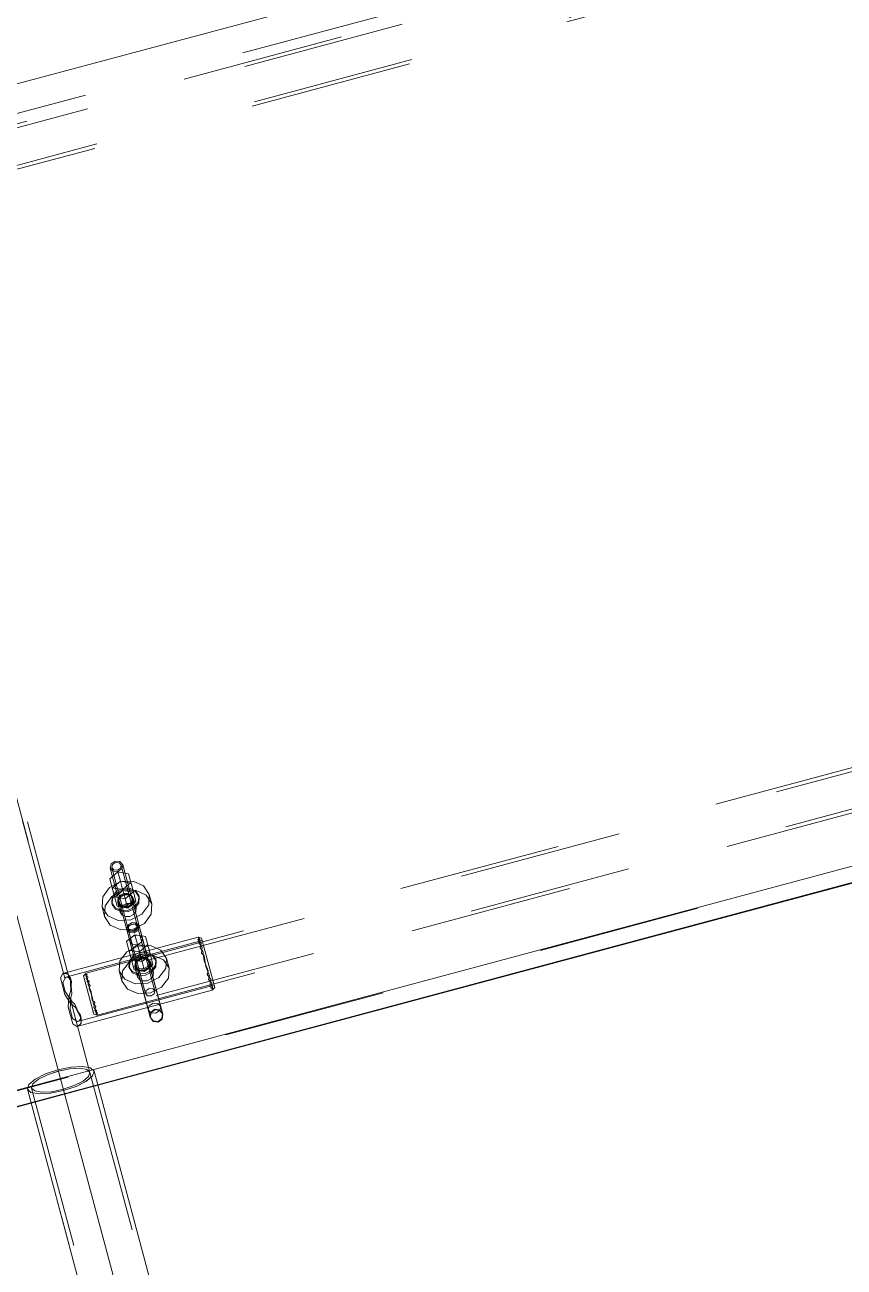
# Model space of a CAD drawing. Header units: millimetres. Extents: x -753 to 90, y 56274 to 56868.
# Drawn here: x -527.66 to -517.6, y 56714.47 to 56729.71 of the extents above; entities that cross this region are included whole.
import ezdxf

# ---------------------------------------------------------------- set-up
doc = ezdxf.new("R2010")
doc.units = ezdxf.units.MM
doc.linetypes.add('XKITLINE00', pattern=[0])
doc.linetypes.add('XKITLINE02', pattern=[4, 2, -2])
doc.layers.add('Cota', color=4, linetype='Continuous', lineweight=0)
doc.layers.add('Peça', color=2, linetype='Continuous', lineweight=0)

# ---------------------------------------------------------------- blocks, each defined once
blk = doc.blocks.new('*A824')
at = {"layer": 'Peça', "color": 7, "linetype": 'XKITLINE02', "lineweight": 0}
for p, q in [((-489.453, 56728.065), (-526.931, 56718.024)), ((-526.904, 56718.078), (-489.503, 56728.098)), ((-489.337, 56727.635), (-526.816, 56717.594)), ((-526.765, 56717.561), (-489.365, 56727.581)), ((-526.937, 56718.045), (-526.904, 56718.078)), ((-526.937, 56718.045), (-526.81, 56717.573)), ((-526.904, 56718.078), (-526.911, 56718.059)), ((-526.911, 56718.059), (-526.89, 56718.059)), ((-526.906, 56718.038), (-526.904, 56718.078)), ((-526.883, 56718.031), (-526.906, 56718.038)), ((-526.89, 56718.059), (-526.902, 56718.01)), ((-526.902, 56718.01), (-526.867, 56717.974)), ((-526.892, 56717.973), (-526.883, 56718.031)), ((-526.855, 56717.927), (-526.892, 56717.973)), ((-526.867, 56717.974), (-526.878, 56717.937)), ((-526.878, 56717.937), (-526.842, 56717.846)), ((-526.865, 56717.888), (-526.855, 56717.927)), ((-526.827, 56717.792), (-526.865, 56717.888)), ((-526.842, 56717.846), (-526.827, 56717.744)), ((-526.814, 56717.695), (-526.827, 56717.792)), ((-526.827, 56717.744), (-526.798, 56717.716)), ((-526.798, 56717.716), (-526.807, 56717.657)), ((-526.816, 56717.594), (-526.82, 56717.611)), ((-526.786, 56717.668), (-526.814, 56717.695)), ((-526.81, 56717.573), (-526.765, 56717.561)), ((-526.807, 56717.657), (-526.77, 56717.611)), ((-526.798, 56717.62), (-526.786, 56717.668)), ((-526.763, 56717.584), (-526.798, 56717.62)), ((-526.77, 56717.611), (-526.786, 56717.594)), ((-526.786, 56717.594), (-526.765, 56717.561)), ((-526.781, 56717.573), (-526.763, 56717.584)), ((-526.765, 56717.561), (-526.781, 56717.573))]:
    blk.add_line(p, q, dxfattribs=at)
blk = doc.blocks.new('*A827')
at = {"layer": 'Peça', "color": 7, "linetype": 'XKITLINE02', "lineweight": 0}
for p, q in [((-526.607, 56719.366), (-526.596, 56719.416)), ((-526.596, 56719.416), (-526.547, 56719.448)), ((-526.58, 56719.409), (-526.589, 56719.371)), ((-526.543, 56719.433), (-526.58, 56719.409)), ((-526.547, 56719.448), (-526.488, 56719.445)), ((-526.499, 56719.431), (-526.543, 56719.433)), ((-526.473, 56719.402), (-526.499, 56719.431)), ((-526.488, 56719.445), (-526.454, 56719.407)), ((-526.481, 56719.364), (-526.473, 56719.402)), ((-526.275, 56718.664), (-526.473, 56719.402)), ((-526.454, 56719.407), (-526.465, 56719.357)), ((-526.454, 56719.407), (-525.963, 56717.572)), ((-526.607, 56719.366), (-526.115, 56717.531)), ((-526.573, 56719.328), (-526.607, 56719.366)), ((-526.391, 56718.633), (-526.589, 56719.371)), ((-526.589, 56719.371), (-526.563, 56719.342)), ((-526.514, 56719.325), (-526.573, 56719.328)), ((-526.563, 56719.342), (-526.518, 56719.34)), ((-526.518, 56719.34), (-526.481, 56719.364)), ((-526.465, 56719.357), (-526.514, 56719.325)), ((-526.391, 56718.633), (-526.383, 56718.671)), ((-526.365, 56718.604), (-526.391, 56718.633)), ((-526.383, 56718.671), (-526.345, 56718.695)), ((-526.345, 56718.695), (-526.301, 56718.692)), ((-526.283, 56718.626), (-526.32, 56718.601)), ((-526.301, 56718.692), (-526.275, 56718.664)), ((-526.275, 56718.664), (-526.283, 56718.626)), ((-526.32, 56718.601), (-526.365, 56718.604)), ((-526.13, 56717.676), (-526.081, 56717.708)), ((-526.081, 56717.708), (-526.022, 56717.705)), ((-526.022, 56717.705), (-525.988, 56717.667)), ((-526.141, 56717.626), (-526.13, 56717.676)), ((-526.107, 56717.588), (-526.141, 56717.626)), ((-526.107, 56717.59), (-526.115, 56717.531)), ((-526.059, 56717.627), (-526.107, 56717.59)), ((-526.048, 56717.585), (-526.107, 56717.588)), ((-525.999, 56717.619), (-526.059, 56717.627)), ((-525.999, 56717.617), (-526.048, 56717.585)), ((-525.988, 56717.667), (-525.999, 56717.617)), ((-525.963, 56717.572), (-525.999, 56717.619)), ((-525.971, 56717.513), (-525.963, 56717.572)), ((-526.115, 56717.531), (-526.079, 56717.484)), ((-526.079, 56717.484), (-526.019, 56717.476)), ((-526.019, 56717.476), (-525.971, 56717.513))]:
    blk.add_line(p, q, dxfattribs=at)
blk = doc.blocks.new('*A828')
at = {"layer": 'Peça', "color": 4, "linetype": 'XKITLINE00', "lineweight": 0}
for p, q in [((-526.394, 56718.66), (-526.405, 56718.612)), ((-526.345, 56718.692), (-526.394, 56718.66)), ((-526.387, 56718.617), (-526.378, 56718.653)), ((-526.361, 56718.59), (-526.387, 56718.617)), ((-526.378, 56718.653), (-526.341, 56718.677)), ((-526.286, 56718.689), (-526.345, 56718.692)), ((-526.341, 56718.677), (-526.296, 56718.675)), ((-526.296, 56718.675), (-526.271, 56718.648)), ((-526.252, 56718.653), (-526.286, 56718.689)), ((-526.271, 56718.648), (-526.279, 56718.612)), ((-526.263, 56718.605), (-526.252, 56718.653)), ((-526.252, 56718.653), (-526.202, 56718.464)), ((-526.405, 56718.612), (-526.354, 56718.423)), ((-526.405, 56718.612), (-526.371, 56718.576)), ((-526.371, 56718.576), (-526.313, 56718.573)), ((-526.317, 56718.587), (-526.361, 56718.59)), ((-526.279, 56718.612), (-526.317, 56718.587)), ((-526.313, 56718.573), (-526.263, 56718.605))]:
    blk.add_line(p, q, dxfattribs=at)
at = {"layer": 'Peça', "color": 7, "linetype": 'XKITLINE02', "lineweight": 0}
for p, q in [((-526.387, 56718.617), (-526.175, 56717.827)), ((-526.271, 56718.648), (-526.059, 56717.858)), ((-526.354, 56718.511), (-526.365, 56718.463)), ((-526.305, 56718.543), (-526.354, 56718.511)), ((-526.246, 56718.54), (-526.305, 56718.543)), ((-526.213, 56718.504), (-526.246, 56718.54)), ((-526.224, 56718.456), (-526.213, 56718.504)), ((-526.213, 56718.504), (-525.964, 56717.578)), ((-526.365, 56718.463), (-526.117, 56717.537)), ((-526.365, 56718.463), (-526.332, 56718.428)), ((-526.354, 56718.423), (-526.247, 56718.023)), ((-526.332, 56718.428), (-526.273, 56718.425)), ((-526.273, 56718.425), (-526.224, 56718.456)), ((-526.202, 56718.464), (-526.095, 56718.064)), ((-526.166, 56717.863), (-526.175, 56717.827)), ((-526.129, 56717.887), (-526.166, 56717.863)), ((-526.084, 56717.885), (-526.129, 56717.887)), ((-526.059, 56717.858), (-526.084, 56717.885)), ((-526.067, 56717.821), (-526.059, 56717.858)), ((-526.175, 56717.827), (-526.149, 56717.799)), ((-526.149, 56717.799), (-526.105, 56717.797)), ((-526.105, 56717.797), (-526.067, 56717.821)), ((-526.117, 56717.537), (-526.122, 56717.556)), ((-526.109, 56717.597), (-526.117, 56717.537)), ((-526.061, 56717.634), (-526.109, 56717.597)), ((-526.001, 56717.626), (-526.061, 56717.634)), ((-525.964, 56717.578), (-526.001, 56717.626)), ((-525.972, 56717.519), (-525.964, 56717.578)), ((-525.964, 56717.578), (-525.969, 56717.597)), ((-526.08, 56717.49), (-526.117, 56717.537)), ((-526.08, 56717.49), (-526.02, 56717.482)), ((-526.02, 56717.482), (-525.972, 56717.519))]:
    blk.add_line(p, q, dxfattribs=at)
blk = doc.blocks.new('*A829')
at = {"layer": 'Peça', "color": 4, "linetype": 'XKITLINE00', "lineweight": 0}
for p, q in [((-526.405, 56718.337), (-526.489, 56718.226)), ((-526.377, 56718.351), (-526.405, 56718.337)), ((-526.115, 56718.414), (-526.146, 56718.413)), ((-525.987, 56718.36), (-526.115, 56718.414)), ((-525.918, 56718.258), (-525.987, 56718.36)), ((-526.489, 56718.226), (-526.497, 56718.103)), ((-525.926, 56718.135), (-525.918, 56718.258)), ((-525.885, 56718.137), (-525.918, 56718.258)), ((-526.465, 56717.981), (-526.497, 56718.103)), ((-526.497, 56718.103), (-526.428, 56718.001)), ((-526.147, 56717.955), (-526.01, 56718.024)), ((-526.01, 56718.024), (-525.926, 56718.135)), ((-525.894, 56718.014), (-525.978, 56717.903)), ((-525.885, 56718.137), (-525.894, 56718.014)), ((-526.396, 56717.879), (-526.465, 56717.981)), ((-526.428, 56718.001), (-526.3, 56717.947)), ((-526.268, 56717.825), (-526.396, 56717.879)), ((-526.3, 56717.947), (-526.147, 56717.955)), ((-525.978, 56717.903), (-526.115, 56717.834)), ((-526.115, 56717.834), (-526.268, 56717.825))]:
    blk.add_line(p, q, dxfattribs=at)
at = {"layer": 'Peça', "color": 7, "linetype": 'XKITLINE02', "lineweight": 0}
for p, q in [((-526.268, 56718.406), (-526.377, 56718.351)), ((-526.146, 56718.413), (-526.268, 56718.406)), ((-526.456, 56718.104), (-526.372, 56718.215)), ((-526.372, 56718.215), (-526.235, 56718.284)), ((-526.304, 56718.155), (-526.301, 56718.196)), ((-526.301, 56718.196), (-526.273, 56718.233)), ((-526.273, 56718.233), (-526.228, 56718.256)), ((-526.235, 56718.284), (-526.082, 56718.293)), ((-526.228, 56718.256), (-526.177, 56718.258)), ((-526.177, 56718.258), (-526.134, 56718.24)), ((-526.114, 56718.165), (-526.142, 56718.128)), ((-526.134, 56718.24), (-526.111, 56718.206)), ((-526.111, 56718.206), (-526.114, 56718.165)), ((-526.111, 56718.206), (-526.078, 56718.085)), ((-526.082, 56718.293), (-525.954, 56718.239)), ((-525.954, 56718.239), (-525.885, 56718.137)), ((-526.465, 56717.981), (-526.456, 56718.104)), ((-526.304, 56718.155), (-526.272, 56718.033)), ((-526.281, 56718.121), (-526.304, 56718.155)), ((-526.238, 56718.103), (-526.281, 56718.121)), ((-526.269, 56718.074), (-526.272, 56718.033)), ((-526.272, 56718.033), (-526.249, 56717.999)), ((-526.241, 56718.111), (-526.269, 56718.074)), ((-526.195, 56718.134), (-526.241, 56718.111)), ((-526.187, 56718.105), (-526.238, 56718.103)), ((-526.144, 56718.137), (-526.195, 56718.134)), ((-526.142, 56718.128), (-526.187, 56718.105)), ((-526.101, 56718.119), (-526.144, 56718.137)), ((-526.109, 56718.007), (-526.081, 56718.044)), ((-526.078, 56718.085), (-526.101, 56718.119)), ((-526.081, 56718.044), (-526.078, 56718.085)), ((-526.249, 56717.999), (-526.206, 56717.981)), ((-526.206, 56717.981), (-526.155, 56717.984)), ((-526.155, 56717.984), (-526.109, 56718.007))]:
    blk.add_line(p, q, dxfattribs=at)
blk = doc.blocks.new('*A830')
at = {"layer": 'Peça', "color": 7, "linetype": 'XKITLINE02', "lineweight": 0}
for p, q in [((-515.321, 56731.95), (-535.915, 56726.433)), ((-532.918, 56715.249), (-512.325, 56720.766)), ((-526.758, 56716.701), (-527.578, 56716.481))]:
    blk.add_line(p, q, dxfattribs=at)
at = {"layer": 'Peça', "color": 4, "linetype": 'XKITLINE00', "lineweight": 0}
for p, q in [((-518.81, 56731.378), (-528.935, 56728.666)), ((-532.92, 56715.256), (-512.326, 56720.773)), ((-532.871, 56715.07), (-512.277, 56720.587)), ((-512.275, 56720.581), (-526.758, 56716.701)), ((-527.578, 56716.481), (-532.869, 56715.064))]:
    blk.add_line(p, q, dxfattribs=at)
blk = doc.blocks.new('*A834')
at = {"layer": 'Peça', "color": 7, "linetype": 'XKITLINE02', "lineweight": 0}
for p, q in [((-489.453, 56728.065), (-526.931, 56718.024)), ((-526.904, 56718.078), (-489.503, 56728.098)), ((-489.337, 56727.635), (-526.816, 56717.594)), ((-526.765, 56717.561), (-489.365, 56727.581)), ((-526.937, 56718.045), (-526.904, 56718.078)), ((-526.937, 56718.045), (-526.81, 56717.573)), ((-526.911, 56718.059), (-526.904, 56718.078)), ((-526.89, 56718.059), (-526.911, 56718.059)), ((-526.904, 56718.078), (-526.906, 56718.038)), ((-526.906, 56718.038), (-526.883, 56718.031)), ((-526.902, 56718.01), (-526.89, 56718.059)), ((-526.868, 56717.974), (-526.902, 56718.01)), ((-526.883, 56718.031), (-526.892, 56717.973)), ((-526.892, 56717.973), (-526.855, 56717.927)), ((-526.878, 56717.937), (-526.868, 56717.974)), ((-526.842, 56717.846), (-526.878, 56717.937)), ((-526.855, 56717.927), (-526.865, 56717.888)), ((-526.865, 56717.888), (-526.827, 56717.792)), ((-526.827, 56717.744), (-526.842, 56717.846)), ((-526.827, 56717.792), (-526.814, 56717.695)), ((-526.798, 56717.716), (-526.827, 56717.744)), ((-526.807, 56717.657), (-526.798, 56717.716)), ((-526.814, 56717.695), (-526.786, 56717.668)), ((-526.81, 56717.573), (-526.765, 56717.561)), ((-526.77, 56717.611), (-526.807, 56717.657)), ((-526.786, 56717.668), (-526.798, 56717.62)), ((-526.798, 56717.62), (-526.763, 56717.584)), ((-526.786, 56717.594), (-526.77, 56717.611)), ((-526.765, 56717.561), (-526.786, 56717.594)), ((-526.763, 56717.584), (-526.781, 56717.573)), ((-526.781, 56717.573), (-526.765, 56717.561))]:
    blk.add_line(p, q, dxfattribs=at)
blk = doc.blocks.new('*A841')
at = {"layer": 'Peça', "color": 7, "linetype": 'XKITLINE02', "lineweight": 0}
for p, q in [((-530.37, 56727.915), (-530.479, 56727.79)), ((-530.222, 56727.988), (-530.37, 56727.915)), ((-530.338, 56727.873), (-530.208, 56727.937)), ((-530.057, 56727.999), (-530.222, 56727.988)), ((-530.208, 56727.937), (-530.064, 56727.946)), ((-530.064, 56727.946), (-529.927, 56727.899)), ((-529.9, 56727.945), (-530.057, 56727.999)), ((-529.776, 56727.836), (-529.9, 56727.945)), ((-530.479, 56727.79), (-530.533, 56727.634)), ((-530.48, 56727.627), (-530.434, 56727.764)), ((-530.434, 56727.764), (-530.338, 56727.873)), ((-529.927, 56727.899), (-529.818, 56727.804)), ((-529.818, 56727.804), (-529.754, 56727.674)), ((-529.703, 56727.688), (-529.776, 56727.836)), ((-530.533, 56727.634), (-530.522, 56727.469)), ((-530.471, 56727.482), (-530.48, 56727.627)), ((-529.754, 56727.674), (-526.856, 56716.86)), ((-529.754, 56727.674), (-529.744, 56727.53)), ((-529.7, 56727.677), (-529.703, 56727.688)), ((-529.692, 56727.523), (-529.703, 56727.688)), ((-529.695, 56727.66), (-529.7, 56727.677)), ((-529.695, 56727.66), (-526.805, 56716.874)), ((-530.519, 56727.458), (-530.522, 56727.469)), ((-530.522, 56727.469), (-530.449, 56727.32)), ((-530.514, 56727.44), (-530.519, 56727.458)), ((-530.471, 56727.482), (-530.468, 56727.471)), ((-530.407, 56727.352), (-530.471, 56727.482)), ((-530.468, 56727.471), (-530.463, 56727.454)), ((-529.744, 56727.53), (-529.791, 56727.393)), ((-529.745, 56727.366), (-529.692, 56727.523)), ((-530.514, 56727.44), (-527.624, 56716.654)), ((-530.463, 56727.454), (-527.573, 56716.668)), ((-530.449, 56727.32), (-530.324, 56727.211)), ((-530.298, 56727.257), (-530.407, 56727.352)), ((-529.791, 56727.393), (-529.886, 56727.284)), ((-529.854, 56727.242), (-529.745, 56727.366)), ((-530.324, 56727.211), (-530.168, 56727.158)), ((-530.161, 56727.21), (-530.298, 56727.257)), ((-530.168, 56727.158), (-530.003, 56727.169)), ((-530.016, 56727.22), (-530.161, 56727.21)), ((-529.886, 56727.284), (-530.016, 56727.22)), ((-530.003, 56727.169), (-529.854, 56727.242)), ((-527.528, 56716.777), (-527.403, 56716.84)), ((-527.379, 56716.83), (-527.489, 56716.775)), ((-527.403, 56716.84), (-527.249, 56716.891)), ((-527.244, 56716.876), (-527.379, 56716.83)), ((-527.249, 56716.891), (-527.089, 56716.924)), ((-527.105, 56716.904), (-527.244, 56716.876)), ((-526.982, 56716.911), (-527.105, 56716.904)), ((-527.089, 56716.924), (-526.949, 56716.932)), ((-526.895, 56716.895), (-526.982, 56716.911)), ((-526.949, 56716.932), (-526.849, 56716.914)), ((-526.94, 56716.752), (-526.872, 56716.81)), ((-526.823, 56716.816), (-526.901, 56716.751)), ((-526.856, 56716.86), (-526.895, 56716.895)), ((-526.872, 56716.81), (-526.856, 56716.86)), ((-526.849, 56716.914), (-526.805, 56716.874)), ((-526.805, 56716.874), (-526.823, 56716.816)), ((-527.624, 56716.654), (-527.606, 56716.711)), ((-527.58, 56716.613), (-527.624, 56716.654)), ((-527.606, 56716.711), (-527.528, 56716.777)), ((-527.557, 56716.718), (-527.573, 56716.668)), ((-527.573, 56716.668), (-527.534, 56716.632)), ((-527.489, 56716.775), (-527.557, 56716.718)), ((-527.324, 56716.623), (-527.184, 56716.652)), ((-527.184, 56716.652), (-527.05, 56716.697)), ((-527.026, 56716.687), (-527.18, 56716.636)), ((-527.05, 56716.697), (-526.94, 56716.752)), ((-526.901, 56716.751), (-527.026, 56716.687)), ((-527.48, 56716.596), (-527.58, 56716.613)), ((-527.534, 56716.632), (-527.447, 56716.617)), ((-527.34, 56716.603), (-527.48, 56716.596)), ((-527.447, 56716.617), (-527.324, 56716.623)), ((-527.18, 56716.636), (-527.34, 56716.603))]:
    blk.add_line(p, q, dxfattribs=at)
blk = doc.blocks.new('*A842')
at = {"layer": 'Peça', "color": 7, "linetype": 'XKITLINE02', "lineweight": 0}
for p, q in [((-527.191, 56718.072), (-525.53, 56718.517)), ((-525.478, 56718.476), (-527.153, 56718.027)), ((-525.533, 56718.488), (-525.511, 56718.501)), ((-525.49, 56718.442), (-525.533, 56718.488)), ((-525.53, 56718.517), (-525.504, 56718.475)), ((-525.511, 56718.501), (-525.53, 56718.517)), ((-525.53, 56718.517), (-525.486, 56718.505)), ((-525.504, 56718.475), (-525.524, 56718.454)), ((-525.486, 56718.505), (-525.324, 56717.901)), ((-525.524, 56718.454), (-525.477, 56718.396)), ((-525.505, 56718.382), (-525.49, 56718.442)), ((-525.505, 56718.382), (-525.47, 56718.348)), ((-525.477, 56718.396), (-525.489, 56718.323)), ((-525.489, 56718.323), (-525.453, 56718.287)), ((-525.453, 56718.227), (-525.47, 56718.348)), ((-525.453, 56718.287), (-525.435, 56718.159)), ((-525.405, 56718.107), (-525.453, 56718.227)), ((-527.219, 56718.019), (-527.191, 56718.072)), ((-527.219, 56718.019), (-527.165, 56717.814)), ((-527.191, 56718.072), (-527.144, 56718.072)), ((-527.153, 56718.027), (-527.188, 56717.963)), ((-527.153, 56718.027), (-527.132, 56718.027)), ((-527.144, 56718.072), (-527.124, 56718.061)), ((-527.132, 56718.027), (-527.109, 56718.015)), ((-527.124, 56718.061), (-527.094, 56718.014)), ((-527.083, 56717.976), (-527.109, 56718.015)), ((-527.094, 56718.014), (-527.096, 56717.955)), ((-527.083, 56717.976), (-527.094, 56718.014)), ((-525.435, 56718.159), (-525.389, 56718.045)), ((-525.418, 56718.058), (-525.405, 56718.107)), ((-525.371, 56718), (-525.418, 56718.058)), ((-525.389, 56718.045), (-525.402, 56717.999)), ((-527.159, 56717.853), (-527.188, 56717.963)), ((-527.09, 56717.869), (-527.116, 56717.781)), ((-527.096, 56717.955), (-527.09, 56717.869)), ((-527.086, 56717.926), (-527.083, 56717.976)), ((-527.078, 56717.824), (-527.086, 56717.926)), ((-527.017, 56717.424), (-525.357, 56717.869)), ((-525.332, 56717.93), (-527.007, 56717.482)), ((-525.402, 56717.999), (-525.359, 56717.954)), ((-525.383, 56717.927), (-525.371, 56718)), ((-525.383, 56717.927), (-525.354, 56717.918)), ((-525.359, 56717.954), (-525.374, 56717.893)), ((-525.374, 56717.893), (-525.348, 56717.893)), ((-525.357, 56717.869), (-525.354, 56717.918)), ((-525.357, 56717.869), (-525.324, 56717.901)), ((-525.348, 56717.893), (-525.357, 56717.869)), ((-527.098, 56717.713), (-527.165, 56717.814)), ((-527.075, 56717.725), (-527.159, 56717.853)), ((-527.123, 56717.66), (-527.116, 56717.781)), ((-527.09, 56717.782), (-527.099, 56717.63)), ((-527.031, 56717.65), (-527.098, 56717.713)), ((-527.09, 56717.782), (-527.078, 56717.824)), ((-527.075, 56717.725), (-527.043, 56717.695)), ((-527.123, 56717.66), (-527.068, 56717.456)), ((-527.099, 56717.63), (-527.069, 56717.52)), ((-527.043, 56717.695), (-526.999, 56717.603)), ((-526.994, 56717.572), (-527.031, 56717.65)), ((-526.999, 56717.603), (-526.972, 56717.561)), ((-526.962, 56717.522), (-526.994, 56717.572)), ((-526.972, 56717.561), (-526.974, 56717.514)), ((-526.962, 56717.522), (-526.972, 56717.561)), ((-527.007, 56717.482), (-527.069, 56717.52)), ((-527.068, 56717.456), (-527.017, 56717.424)), ((-527.017, 56717.424), (-526.977, 56717.448)), ((-527.007, 56717.482), (-526.989, 56717.492)), ((-526.989, 56717.492), (-526.974, 56717.514)), ((-526.977, 56717.448), (-526.964, 56717.467)), ((-526.964, 56717.467), (-526.962, 56717.522))]:
    blk.add_line(p, q, dxfattribs=at)
blk = doc.blocks.new('*A843')
at = {"layer": 'Peça', "color": 7, "linetype": 'XKITLINE02', "lineweight": 0}
for p, q in [((-527.191, 56718.072), (-525.53, 56718.517)), ((-525.478, 56718.476), (-527.153, 56718.027)), ((-525.511, 56718.501), (-525.533, 56718.488)), ((-525.533, 56718.488), (-525.49, 56718.442)), ((-525.53, 56718.517), (-525.511, 56718.501)), ((-525.504, 56718.475), (-525.53, 56718.517)), ((-525.53, 56718.517), (-525.486, 56718.505)), ((-525.524, 56718.454), (-525.504, 56718.475)), ((-525.324, 56717.901), (-525.486, 56718.505)), ((-525.477, 56718.396), (-525.524, 56718.454)), ((-525.49, 56718.442), (-525.505, 56718.382)), ((-525.505, 56718.382), (-525.47, 56718.348)), ((-525.489, 56718.323), (-525.477, 56718.396)), ((-525.453, 56718.287), (-525.489, 56718.323)), ((-525.47, 56718.348), (-525.453, 56718.227)), ((-525.434, 56718.159), (-525.453, 56718.287)), ((-525.453, 56718.227), (-525.405, 56718.107)), ((-527.219, 56718.019), (-527.191, 56718.072)), ((-527.219, 56718.019), (-527.164, 56717.814)), ((-527.144, 56718.072), (-527.191, 56718.072)), ((-527.153, 56718.027), (-527.188, 56717.963)), ((-527.153, 56718.027), (-527.132, 56718.027)), ((-527.124, 56718.061), (-527.144, 56718.072)), ((-527.132, 56718.027), (-527.109, 56718.015)), ((-527.094, 56718.014), (-527.124, 56718.061)), ((-527.109, 56718.015), (-527.083, 56717.976)), ((-527.096, 56717.955), (-527.094, 56718.014)), ((-527.083, 56717.976), (-527.094, 56718.014)), ((-525.389, 56718.045), (-525.434, 56718.159)), ((-525.405, 56718.107), (-525.418, 56718.058)), ((-525.418, 56718.058), (-525.371, 56718)), ((-525.402, 56717.999), (-525.389, 56718.045)), ((-527.188, 56717.963), (-527.159, 56717.853)), ((-527.116, 56717.781), (-527.089, 56717.869)), ((-527.089, 56717.869), (-527.096, 56717.955)), ((-527.083, 56717.976), (-527.086, 56717.926)), ((-527.086, 56717.926), (-527.077, 56717.824)), ((-527.017, 56717.424), (-525.357, 56717.869)), ((-525.332, 56717.93), (-527.007, 56717.482)), ((-525.359, 56717.954), (-525.402, 56717.999)), ((-525.371, 56718), (-525.383, 56717.927)), ((-525.383, 56717.927), (-525.354, 56717.918)), ((-525.374, 56717.893), (-525.359, 56717.954)), ((-525.348, 56717.893), (-525.374, 56717.893)), ((-525.354, 56717.918), (-525.357, 56717.869)), ((-525.357, 56717.869), (-525.324, 56717.901)), ((-525.357, 56717.869), (-525.348, 56717.893)), ((-527.098, 56717.713), (-527.164, 56717.814)), ((-527.159, 56717.853), (-527.075, 56717.725)), ((-527.123, 56717.66), (-527.116, 56717.781)), ((-527.099, 56717.63), (-527.09, 56717.782)), ((-527.098, 56717.713), (-527.031, 56717.65)), ((-527.077, 56717.824), (-527.09, 56717.782)), ((-527.075, 56717.725), (-527.043, 56717.695)), ((-527.123, 56717.66), (-527.068, 56717.456)), ((-527.069, 56717.52), (-527.099, 56717.63)), ((-527.043, 56717.695), (-526.999, 56717.603)), ((-527.031, 56717.65), (-526.994, 56717.572)), ((-526.999, 56717.603), (-526.972, 56717.561)), ((-526.994, 56717.572), (-526.962, 56717.522)), ((-526.972, 56717.561), (-526.974, 56717.514)), ((-526.962, 56717.522), (-526.972, 56717.561)), ((-527.007, 56717.482), (-527.069, 56717.52)), ((-527.068, 56717.456), (-527.017, 56717.424)), ((-526.977, 56717.448), (-527.017, 56717.424)), ((-527.007, 56717.482), (-526.989, 56717.492)), ((-526.989, 56717.492), (-526.974, 56717.514)), ((-526.964, 56717.467), (-526.977, 56717.448)), ((-526.962, 56717.522), (-526.964, 56717.467))]:
    blk.add_line(p, q, dxfattribs=at)
blk = doc.blocks.new('*A844')
at = {"layer": 'Peça', "color": 7, "linetype": 'XKITLINE02', "lineweight": 0}
for p, q in [((-530.479, 56727.79), (-530.37, 56727.915)), ((-530.37, 56727.915), (-530.222, 56727.988)), ((-530.208, 56727.937), (-530.338, 56727.873)), ((-530.222, 56727.988), (-530.056, 56727.999)), ((-530.063, 56727.946), (-530.208, 56727.937)), ((-529.926, 56727.9), (-530.063, 56727.946)), ((-530.056, 56727.999), (-529.9, 56727.946)), ((-529.9, 56727.946), (-529.775, 56727.836)), ((-530.532, 56727.634), (-530.479, 56727.79)), ((-530.433, 56727.764), (-530.48, 56727.627)), ((-530.338, 56727.873), (-530.433, 56727.764)), ((-529.817, 56727.804), (-529.926, 56727.9)), ((-529.753, 56727.674), (-529.817, 56727.804)), ((-529.775, 56727.836), (-529.702, 56727.688)), ((-530.521, 56727.469), (-530.532, 56727.634)), ((-530.48, 56727.627), (-530.47, 56727.482)), ((-529.753, 56727.674), (-529.75, 56727.663)), ((-529.744, 56727.53), (-529.753, 56727.674)), ((-529.75, 56727.663), (-529.746, 56727.646)), ((-529.746, 56727.646), (-528.134, 56721.628)), ((-529.699, 56727.677), (-529.702, 56727.688)), ((-529.702, 56727.688), (-529.691, 56727.523)), ((-529.695, 56727.66), (-529.699, 56727.677)), ((-529.695, 56727.66), (-526.805, 56716.874)), ((-530.518, 56727.458), (-530.521, 56727.469)), ((-530.448, 56727.32), (-530.521, 56727.469)), ((-530.514, 56727.44), (-530.518, 56727.458)), ((-530.47, 56727.482), (-527.573, 56716.668)), ((-530.47, 56727.482), (-530.406, 56727.353)), ((-529.791, 56727.393), (-529.744, 56727.53)), ((-529.691, 56727.523), (-529.745, 56727.366)), ((-530.514, 56727.44), (-527.624, 56716.654)), ((-530.324, 56727.211), (-530.448, 56727.32)), ((-530.406, 56727.353), (-530.297, 56727.257)), ((-529.886, 56727.284), (-529.791, 56727.393)), ((-529.745, 56727.366), (-529.854, 56727.242)), ((-530.167, 56727.158), (-530.324, 56727.211)), ((-530.297, 56727.257), (-530.16, 56727.211)), ((-530.002, 56727.169), (-530.167, 56727.158)), ((-530.16, 56727.211), (-530.016, 56727.22)), ((-530.016, 56727.22), (-529.886, 56727.284)), ((-529.854, 56727.242), (-530.002, 56727.169)), ((-528.134, 56721.628), (-526.856, 56716.86)), ((-527.403, 56716.84), (-527.528, 56716.777)), ((-527.489, 56716.775), (-527.379, 56716.83)), ((-527.249, 56716.892), (-527.403, 56716.84)), ((-527.379, 56716.83), (-527.244, 56716.876)), ((-527.089, 56716.924), (-527.249, 56716.892)), ((-527.244, 56716.876), (-527.105, 56716.904)), ((-527.105, 56716.904), (-526.982, 56716.911)), ((-526.949, 56716.932), (-527.089, 56716.924)), ((-526.982, 56716.911), (-526.895, 56716.895)), ((-526.849, 56716.914), (-526.949, 56716.932)), ((-526.872, 56716.81), (-526.94, 56716.752)), ((-526.9, 56716.751), (-526.823, 56716.816)), ((-526.895, 56716.895), (-526.856, 56716.86)), ((-526.856, 56716.86), (-526.872, 56716.81)), ((-526.805, 56716.874), (-526.849, 56716.914)), ((-526.823, 56716.816), (-526.805, 56716.874)), ((-527.606, 56716.711), (-527.624, 56716.654)), ((-527.624, 56716.654), (-527.58, 56716.613)), ((-527.528, 56716.777), (-527.606, 56716.711)), ((-527.573, 56716.668), (-527.557, 56716.718)), ((-527.534, 56716.632), (-527.573, 56716.668)), ((-527.557, 56716.718), (-527.489, 56716.775)), ((-527.184, 56716.652), (-527.324, 56716.623)), ((-527.049, 56716.697), (-527.184, 56716.652)), ((-527.18, 56716.636), (-527.026, 56716.687)), ((-526.94, 56716.752), (-527.049, 56716.697)), ((-527.026, 56716.687), (-526.9, 56716.751)), ((-527.58, 56716.613), (-527.48, 56716.596)), ((-527.446, 56716.617), (-527.534, 56716.632)), ((-527.48, 56716.596), (-527.339, 56716.603)), ((-527.324, 56716.623), (-527.446, 56716.617)), ((-527.339, 56716.603), (-527.18, 56716.636))]:
    blk.add_line(p, q, dxfattribs=at)
blk = doc.blocks.new('*A1137')
at = {"layer": 'Peça', "color": 7, "linetype": 'XKITLINE02', "lineweight": 0}
for p, q in [((-527.403, 56716.84), (-527.528, 56716.777)), ((-527.489, 56716.775), (-527.379, 56716.831)), ((-527.249, 56716.892), (-527.403, 56716.84)), ((-527.379, 56716.831), (-527.244, 56716.876)), ((-527.089, 56716.924), (-527.249, 56716.892)), ((-527.244, 56716.876), (-527.105, 56716.904)), ((-527.105, 56716.904), (-526.982, 56716.911)), ((-526.949, 56716.932), (-527.089, 56716.924)), ((-526.982, 56716.911), (-526.895, 56716.896)), ((-526.849, 56716.914), (-526.949, 56716.932)), ((-526.872, 56716.81), (-526.94, 56716.752)), ((-526.9, 56716.751), (-526.823, 56716.816)), ((-526.895, 56716.896), (-526.856, 56716.86)), ((-526.856, 56716.86), (-526.872, 56716.81)), ((-526.856, 56716.86), (-522.583, 56700.912)), ((-526.805, 56716.874), (-526.849, 56716.914)), ((-526.823, 56716.816), (-526.805, 56716.874)), ((-526.805, 56716.874), (-526.76, 56716.707)), ((-527.606, 56716.712), (-527.624, 56716.654)), ((-527.624, 56716.654), (-523.351, 56700.706)), ((-527.624, 56716.654), (-527.58, 56716.613)), ((-527.528, 56716.777), (-527.606, 56716.712)), ((-527.573, 56716.668), (-527.557, 56716.718)), ((-527.573, 56716.668), (-523.3, 56700.72)), ((-527.534, 56716.632), (-527.573, 56716.668)), ((-527.557, 56716.718), (-527.489, 56716.775)), ((-527.184, 56716.652), (-527.324, 56716.623)), ((-527.049, 56716.697), (-527.184, 56716.652)), ((-527.18, 56716.636), (-527.026, 56716.687)), ((-526.94, 56716.752), (-527.049, 56716.697)), ((-527.026, 56716.687), (-526.9, 56716.751)), ((-527.58, 56716.613), (-527.48, 56716.596)), ((-527.447, 56716.617), (-527.534, 56716.632)), ((-527.48, 56716.596), (-527.339, 56716.603)), ((-527.324, 56716.623), (-527.447, 56716.617)), ((-527.339, 56716.603), (-527.18, 56716.636))]:
    blk.add_line(p, q, dxfattribs=at)
at = {"layer": 'Peça', "color": 4, "linetype": 'XKITLINE00', "lineweight": 0}
blk.add_line((-526.76, 56716.707), (-522.785, 56701.872), dxfattribs=at)
blk = doc.blocks.new('*A1138')
at = {"layer": 'Peça', "color": 7, "linetype": 'XKITLINE02', "lineweight": 0}
for p, q in [((-527.528, 56716.777), (-527.403, 56716.84)), ((-527.379, 56716.831), (-527.489, 56716.775)), ((-527.403, 56716.84), (-527.249, 56716.892)), ((-527.245, 56716.876), (-527.379, 56716.831)), ((-527.249, 56716.892), (-527.09, 56716.924)), ((-527.105, 56716.904), (-527.245, 56716.876)), ((-526.982, 56716.911), (-527.105, 56716.904)), ((-527.09, 56716.924), (-526.949, 56716.932)), ((-526.895, 56716.896), (-526.982, 56716.911)), ((-526.949, 56716.932), (-526.849, 56716.914)), ((-526.94, 56716.752), (-526.872, 56716.81)), ((-526.823, 56716.816), (-526.901, 56716.751)), ((-526.856, 56716.86), (-526.895, 56716.896)), ((-526.872, 56716.81), (-526.856, 56716.86)), ((-526.856, 56716.86), (-522.583, 56700.912)), ((-526.849, 56716.914), (-526.805, 56716.874)), ((-526.805, 56716.874), (-526.823, 56716.816)), ((-526.805, 56716.874), (-526.76, 56716.707)), ((-527.624, 56716.654), (-527.606, 56716.712)), ((-527.624, 56716.654), (-527.579, 56716.488)), ((-527.58, 56716.613), (-527.624, 56716.654)), ((-527.606, 56716.712), (-527.528, 56716.777)), ((-527.557, 56716.718), (-527.573, 56716.668)), ((-527.573, 56716.668), (-523.3, 56700.72)), ((-527.573, 56716.668), (-527.534, 56716.632)), ((-527.489, 56716.775), (-527.557, 56716.718)), ((-527.324, 56716.623), (-527.184, 56716.652)), ((-527.184, 56716.652), (-527.05, 56716.697)), ((-527.026, 56716.687), (-527.18, 56716.636)), ((-527.05, 56716.697), (-526.94, 56716.752)), ((-526.901, 56716.751), (-527.026, 56716.687)), ((-527.48, 56716.596), (-527.58, 56716.613)), ((-527.534, 56716.632), (-527.447, 56716.617)), ((-527.339, 56716.603), (-527.48, 56716.596)), ((-527.447, 56716.617), (-527.324, 56716.623)), ((-527.18, 56716.636), (-527.339, 56716.603))]:
    blk.add_line(p, q, dxfattribs=at)
at = {"layer": 'Peça', "color": 4, "linetype": 'XKITLINE00', "lineweight": 0}
for p, q in [((-526.76, 56716.707), (-522.786, 56701.872)), ((-527.579, 56716.488), (-523.605, 56701.653))]:
    blk.add_line(p, q, dxfattribs=at)
blk = doc.blocks.new('*A1214')
at = {"layer": 'Peça', "color": 7, "linetype": 'XKITLINE02', "lineweight": 0}
for p, q in [((-526.7, 56719.014), (-526.617, 56719.129)), ((-526.617, 56719.129), (-526.48, 56719.199)), ((-526.45, 56719.085), (-526.586, 56719.015)), ((-526.48, 56719.199), (-526.327, 56719.206)), ((-526.297, 56719.093), (-526.45, 56719.085)), ((-526.327, 56719.206), (-526.198, 56719.149)), ((-526.168, 56719.035), (-526.297, 56719.093)), ((-526.198, 56719.149), (-526.128, 56719.042)), ((-526.707, 56718.887), (-526.7, 56719.014)), ((-526.586, 56719.015), (-526.669, 56718.901)), ((-526.512, 56718.981), (-526.514, 56718.938)), ((-526.484, 56718.825), (-526.514, 56718.938)), ((-526.514, 56718.938), (-526.491, 56718.903)), ((-526.484, 56719.019), (-526.512, 56718.981)), ((-526.438, 56719.043), (-526.484, 56719.019)), ((-526.454, 56718.906), (-526.408, 56718.929)), ((-526.387, 56719.045), (-526.438, 56719.043)), ((-526.408, 56718.929), (-526.357, 56718.931)), ((-526.344, 56719.026), (-526.387, 56719.045)), ((-526.357, 56718.931), (-526.314, 56718.912)), ((-526.351, 56718.91), (-526.323, 56718.948)), ((-526.321, 56718.99), (-526.344, 56719.026)), ((-526.323, 56718.948), (-526.321, 56718.99)), ((-526.291, 56718.877), (-526.321, 56718.99)), ((-526.097, 56718.928), (-526.168, 56719.035)), ((-526.128, 56719.042), (-526.135, 56718.914)), ((-526.097, 56718.928), (-526.128, 56719.042)), ((-526.105, 56718.801), (-526.097, 56718.928)), ((-526.677, 56718.773), (-526.707, 56718.887)), ((-526.637, 56718.78), (-526.707, 56718.887)), ((-526.669, 56718.901), (-526.677, 56718.773)), ((-526.677, 56718.773), (-526.607, 56718.666)), ((-526.508, 56718.723), (-526.637, 56718.78)), ((-526.491, 56718.903), (-526.448, 56718.884)), ((-526.484, 56718.825), (-526.481, 56718.867)), ((-526.46, 56718.789), (-526.484, 56718.825)), ((-526.481, 56718.867), (-526.454, 56718.906)), ((-526.417, 56718.77), (-526.46, 56718.789)), ((-526.448, 56718.884), (-526.397, 56718.886)), ((-526.366, 56718.773), (-526.417, 56718.77)), ((-526.397, 56718.886), (-526.351, 56718.91)), ((-526.321, 56718.796), (-526.366, 56718.773)), ((-526.218, 56718.8), (-526.355, 56718.73)), ((-526.293, 56718.834), (-526.321, 56718.796)), ((-526.314, 56718.912), (-526.291, 56718.877)), ((-526.291, 56718.877), (-526.293, 56718.834)), ((-526.135, 56718.914), (-526.218, 56718.8)), ((-526.188, 56718.687), (-526.105, 56718.801)), ((-526.607, 56718.666), (-526.478, 56718.609)), ((-526.355, 56718.73), (-526.508, 56718.723)), ((-526.324, 56718.616), (-526.188, 56718.687)), ((-526.478, 56718.609), (-526.324, 56718.616))]:
    blk.add_line(p, q, dxfattribs=at)
blk = doc.blocks.new('*A1215')
at = {"layer": 'Peça', "color": 7, "linetype": 'XKITLINE02', "lineweight": 0}
for p, q in [((-526.273, 56718.426), (-526.375, 56718.342)), ((-526.347, 56718.238), (-526.375, 56718.342)), ((-526.375, 56718.342), (-526.347, 56718.238)), ((-526.241, 56718.304), (-526.273, 56718.426)), ((-526.143, 56718.405), (-526.273, 56718.426)), ((-526.143, 56718.405), (-526.115, 56718.301)), ((-526.343, 56718.221), (-526.241, 56718.304)), ((-526.241, 56718.304), (-526.111, 56718.283))]:
    blk.add_line(p, q, dxfattribs=at)
at = {"layer": 'Peça', "color": 4, "linetype": 'XKITLINE00', "lineweight": 0}
for p, q in [((-526.217, 56718.218), (-526.347, 56718.238)), ((-526.347, 56718.238), (-526.315, 56718.117)), ((-526.217, 56718.218), (-526.115, 56718.301)), ((-526.185, 56718.096), (-526.217, 56718.218)), ((-526.083, 56718.179), (-526.185, 56718.096)), ((-526.115, 56718.301), (-526.083, 56718.179)), ((-526.185, 56718.096), (-526.315, 56718.117))]:
    blk.add_line(p, q, dxfattribs=at)
blk = doc.blocks.new('*A1216')
at = {"layer": 'Peça', "color": 7, "linetype": 'XKITLINE02', "lineweight": 0}
for p, q in [((-526.247, 56718.328), (-526.324, 56718.288)), ((-526.16, 56718.332), (-526.247, 56718.328)), ((-526.242, 56718.308), (-526.155, 56718.313)), ((-526.16, 56718.332), (-526.119, 56718.315)), ((-526.155, 56718.313), (-526.082, 56718.282)), ((-526.372, 56718.137), (-526.367, 56718.206)), ((-526.367, 56718.206), (-526.319, 56718.269)), ((-526.324, 56718.288), (-526.351, 56718.253)), ((-526.319, 56718.269), (-526.242, 56718.308)), ((-526.3, 56718.177), (-526.297, 56718.214)), ((-526.294, 56718.157), (-526.3, 56718.177)), ((-526.279, 56718.146), (-526.3, 56718.177)), ((-526.297, 56718.214), (-526.272, 56718.247)), ((-526.292, 56718.194), (-526.294, 56718.157)), ((-526.267, 56718.227), (-526.292, 56718.194)), ((-526.272, 56718.247), (-526.254, 56718.256)), ((-526.267, 56718.227), (-526.249, 56718.236)), ((-526.254, 56718.256), (-526.231, 56718.268)), ((-526.249, 56718.236), (-526.226, 56718.248)), ((-526.231, 56718.268), (-526.185, 56718.27)), ((-526.18, 56718.251), (-526.226, 56718.248)), ((-526.185, 56718.27), (-526.147, 56718.254)), ((-526.141, 56718.234), (-526.18, 56718.251)), ((-526.128, 56718.186), (-526.154, 56718.153)), ((-526.148, 56718.134), (-526.123, 56718.167)), ((-526.147, 56718.254), (-526.126, 56718.223)), ((-526.121, 56718.204), (-526.141, 56718.234)), ((-526.126, 56718.223), (-526.128, 56718.186)), ((-526.121, 56718.204), (-526.126, 56718.223)), ((-526.123, 56718.167), (-526.121, 56718.204)), ((-526.082, 56718.282), (-526.043, 56718.225)), ((-526.294, 56718.157), (-526.274, 56718.127)), ((-526.241, 56718.13), (-526.279, 56718.146)), ((-526.274, 56718.127), (-526.235, 56718.11)), ((-526.195, 56718.132), (-526.241, 56718.13)), ((-526.235, 56718.11), (-526.189, 56718.113)), ((-526.154, 56718.153), (-526.195, 56718.132)), ((-526.189, 56718.113), (-526.148, 56718.134))]:
    blk.add_line(p, q, dxfattribs=at)
at = {"layer": 'Peça', "color": 4, "linetype": 'XKITLINE00', "lineweight": 0}
for p, q in [((-526.119, 56718.315), (-526.088, 56718.302)), ((-526.372, 56718.226), (-526.377, 56718.156)), ((-526.351, 56718.253), (-526.372, 56718.226)), ((-526.101, 56718.111), (-526.053, 56718.174)), ((-526.049, 56718.244), (-526.088, 56718.302)), ((-526.053, 56718.174), (-526.049, 56718.244)), ((-526.043, 56718.225), (-526.049, 56718.244)), ((-526.043, 56718.225), (-526.048, 56718.155)), ((-526.372, 56718.137), (-526.377, 56718.156)), ((-526.377, 56718.156), (-526.338, 56718.098)), ((-526.333, 56718.079), (-526.372, 56718.137)), ((-526.338, 56718.098), (-526.265, 56718.067)), ((-526.26, 56718.048), (-526.333, 56718.079)), ((-526.265, 56718.067), (-526.179, 56718.072)), ((-526.173, 56718.053), (-526.26, 56718.048)), ((-526.179, 56718.072), (-526.101, 56718.111)), ((-526.096, 56718.092), (-526.173, 56718.053)), ((-526.048, 56718.155), (-526.096, 56718.092))]:
    blk.add_line(p, q, dxfattribs=at)
blk = doc.blocks.new('*A1254')
at = {"layer": 'Peça', "color": 7, "linetype": 'XKITLINE02', "lineweight": 0}
for p, q in [((-492.113, 56737.995), (-529.591, 56727.954)), ((-529.564, 56728.007), (-492.164, 56738.028)), ((-491.997, 56737.563), (-529.475, 56727.521)), ((-492.024, 56737.509), (-529.425, 56727.488))]:
    blk.add_line(p, q, dxfattribs=at)
blk = doc.blocks.new('*A1283')
at = {"layer": 'Peça', "color": 7, "linetype": 'XKITLINE02', "lineweight": 0}
for p, q in [((-526.582, 56719.011), (-526.535, 56719.076)), ((-526.535, 56719.076), (-526.458, 56719.115)), ((-526.453, 56719.097), (-526.53, 56719.057)), ((-526.458, 56719.115), (-526.371, 56719.12)), ((-526.366, 56719.101), (-526.453, 56719.097)), ((-526.371, 56719.12), (-526.298, 56719.087)), ((-526.293, 56719.069), (-526.366, 56719.101)), ((-526.298, 56719.087), (-526.258, 56719.027)), ((-526.587, 56718.939), (-526.582, 56719.011)), ((-526.582, 56718.92), (-526.587, 56718.939)), ((-526.547, 56718.878), (-526.587, 56718.939)), ((-526.578, 56718.993), (-526.582, 56718.92)), ((-526.53, 56719.057), (-526.578, 56718.993)), ((-526.507, 56718.998), (-526.509, 56718.959)), ((-526.504, 56718.941), (-526.509, 56718.959)), ((-526.509, 56718.959), (-526.488, 56718.927)), ((-526.482, 56719.032), (-526.507, 56718.998)), ((-526.504, 56718.941), (-526.502, 56718.979)), ((-526.483, 56718.909), (-526.504, 56718.941)), ((-526.502, 56718.979), (-526.477, 56719.014)), ((-526.488, 56718.927), (-526.45, 56718.91)), ((-526.441, 56719.053), (-526.482, 56719.032)), ((-526.477, 56719.014), (-526.436, 56719.035)), ((-526.395, 56719.055), (-526.441, 56719.053)), ((-526.436, 56719.035), (-526.39, 56719.037)), ((-526.404, 56718.912), (-526.363, 56718.933)), ((-526.357, 56719.038), (-526.395, 56719.055)), ((-526.39, 56719.037), (-526.352, 56719.02)), ((-526.363, 56718.933), (-526.338, 56718.968)), ((-526.333, 56718.949), (-526.358, 56718.915)), ((-526.335, 56719.006), (-526.357, 56719.038)), ((-526.352, 56719.02), (-526.331, 56718.988)), ((-526.338, 56718.968), (-526.335, 56719.006)), ((-526.331, 56718.988), (-526.335, 56719.006)), ((-526.331, 56718.988), (-526.333, 56718.949)), ((-526.262, 56718.954), (-526.309, 56718.889)), ((-526.305, 56718.871), (-526.258, 56718.936)), ((-526.253, 56719.008), (-526.293, 56719.069)), ((-526.258, 56719.027), (-526.262, 56718.954)), ((-526.253, 56719.008), (-526.258, 56719.027)), ((-526.258, 56718.936), (-526.253, 56719.008)), ((-526.582, 56718.92), (-526.542, 56718.86)), ((-526.474, 56718.845), (-526.547, 56718.878)), ((-526.542, 56718.86), (-526.469, 56718.827)), ((-526.445, 56718.892), (-526.483, 56718.909)), ((-526.387, 56718.85), (-526.474, 56718.845)), ((-526.469, 56718.827), (-526.382, 56718.832)), ((-526.45, 56718.91), (-526.404, 56718.912)), ((-526.399, 56718.894), (-526.445, 56718.892)), ((-526.358, 56718.915), (-526.399, 56718.894)), ((-526.309, 56718.889), (-526.387, 56718.85)), ((-526.382, 56718.832), (-526.305, 56718.871))]:
    blk.add_line(p, q, dxfattribs=at)
blk = doc.blocks.new('*A1288')
at = {"layer": 'Peça', "color": 4, "linetype": 'XKITLINE00', "lineweight": 0}
for p, q in [((-526.373, 56718.492), (-526.408, 56718.464)), ((-526.22, 56718.533), (-526.176, 56718.526)), ((-526.176, 56718.526), (-526.115, 56718.301)), ((-526.408, 56718.464), (-526.347, 56718.238)), ((-526.38, 56718.36), (-526.25, 56718.339)), ((-526.25, 56718.339), (-526.148, 56718.422)), ((-526.217, 56718.218), (-526.25, 56718.339)), ((-526.217, 56718.218), (-526.347, 56718.238)), ((-526.115, 56718.301), (-526.217, 56718.218))]:
    blk.add_line(p, q, dxfattribs=at)
at = {"layer": 'Peça', "color": 7, "linetype": 'XKITLINE02', "lineweight": 0}
for p, q in [((-526.306, 56718.547), (-526.373, 56718.492)), ((-526.273, 56718.426), (-526.306, 56718.547)), ((-526.306, 56718.547), (-526.22, 56718.533)), ((-526.375, 56718.342), (-526.273, 56718.426)), ((-526.273, 56718.426), (-526.143, 56718.405))]:
    blk.add_line(p, q, dxfattribs=at)
blk = doc.blocks.new('*A1289')
at = {"layer": 'Peça', "color": 7, "linetype": 'XKITLINE02', "lineweight": 0}
for p, q in [((-526.614, 56719.233), (-526.512, 56719.318)), ((-526.614, 56719.233), (-526.554, 56719.011)), ((-526.482, 56719.204), (-526.512, 56719.318)), ((-526.512, 56719.318), (-526.382, 56719.295)), ((-526.322, 56719.073), (-526.382, 56719.295)), ((-526.454, 56719.101), (-526.585, 56719.124)), ((-526.482, 56719.204), (-526.583, 56719.119)), ((-526.351, 56719.181), (-526.482, 56719.204)), ((-526.353, 56719.187), (-526.454, 56719.101)), ((-526.424, 56718.988), (-526.454, 56719.101)), ((-526.554, 56719.011), (-526.424, 56718.988)), ((-526.424, 56718.988), (-526.322, 56719.073))]:
    blk.add_line(p, q, dxfattribs=at)
blk = doc.blocks.new('*A1290')
at = {"layer": 'Peça', "color": 7, "linetype": 'XKITLINE02', "lineweight": 0}
for p, q in [((-526.583, 56719.119), (-526.482, 56719.204)), ((-526.583, 56719.119), (-526.524, 56718.897)), ((-526.451, 56719.091), (-526.553, 56719.006)), ((-526.451, 56719.091), (-526.482, 56719.204)), ((-526.482, 56719.204), (-526.351, 56719.181)), ((-526.321, 56719.068), (-526.451, 56719.091)), ((-526.292, 56718.959), (-526.351, 56719.181)), ((-526.424, 56718.988), (-526.554, 56719.011)), ((-526.322, 56719.073), (-526.424, 56718.988)), ((-526.393, 56718.874), (-526.424, 56718.988)), ((-526.393, 56718.874), (-526.292, 56718.959)), ((-526.524, 56718.897), (-526.393, 56718.874))]:
    blk.add_line(p, q, dxfattribs=at)
blk = doc.blocks.new('*A2171')
at = {"layer": 'Cota', "color": 7, "linetype": 'XKITLINE00', "lineweight": 0}
blk.add_line((-522.941, 56700.816), (-542.323, 56773.15), dxfattribs=at)
blk = doc.blocks.new('*A2185')
at = {"layer": 'Cota', "color": 7, "linetype": 'XKITLINE00', "lineweight": 0}
blk.add_line((-522.941, 56700.816), (-542.323, 56773.15), dxfattribs=at)

msp = doc.modelspace()

# ---------------------------------------------------------------- block references
at = {"lineweight": 0}
for name in ['*A2171', '*A2185', '*A1254', '*A830', '*A824', '*A834', '*A841', '*A844', '*A827', '*A1289', '*A1214', '*A1283', '*A1290', '*A828', '*A842', '*A843', '*A1288', '*A829', '*A1216', '*A1215', '*A1137', '*A1138']:
    msp.add_blockref(name, (0, 0), dxfattribs=at)

doc.saveas('drawing.dxf')
